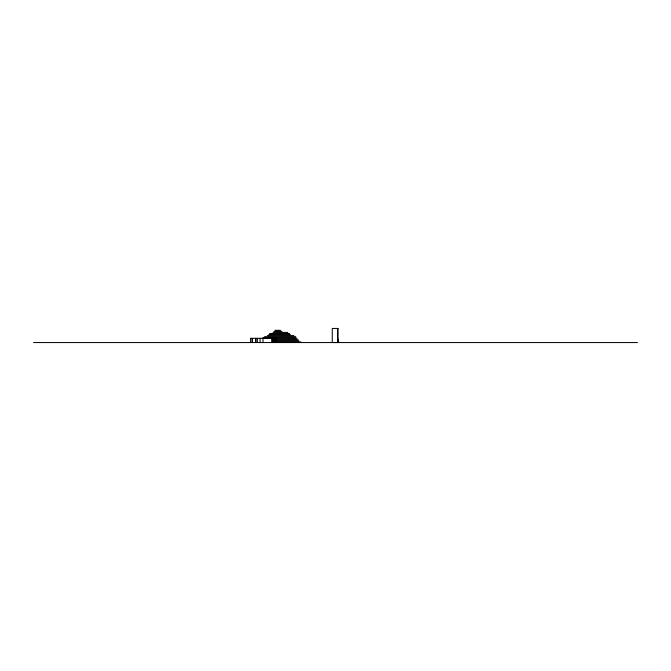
<?xml version="1.0" encoding="UTF-8"?>
<svg xmlns="http://www.w3.org/2000/svg" width="671" height="671" viewBox="0 0 671 671"><rect width="100%" height="100%" fill="white"/><g stroke="black" fill="none" stroke-linecap="round" stroke-linejoin="round"><path stroke-width="1.01" d="M275.026 330.3L280.537 330.3M273.919 331.357L281.946 331.357M273.055 332.413L287.75 332.413M269.574 333.47L289.57 333.47M268.811 334.527L290.333 334.527M267.343 335.584L293.881 335.584M264.567 336.649L295.693 336.649M262.94 337.706L296.196 337.706M250.459 338.327L276.016 338.327L275.924 342.554M275.689 338.763L297.136 338.763M337.807 339.383L338.276 339.383L338.276 342.554M275.236 339.82L298.301 339.82M275.622 340.876L298.889 340.876M275.429 341.933L300.809 341.933M33.55 342.554L637.45 342.554M338.603 342.554L338.452 339.383L338.486 342.554M337.614 328.446L337.614 342.529M275.739 338.327L275.739 342.554M275.487 338.327L275.487 342.554M274.498 338.327L274.498 342.554M273.869 338.327L273.869 342.554M273.667 338.327L273.667 342.554M273.382 338.327L273.382 342.554M272.619 338.327L272.619 342.554M271.68 338.327L271.68 342.554M262.998 338.327L262.998 342.554M260.088 338.327L260.088 342.554M257.379 338.327L257.379 342.554M250.585 338.327L250.585 342.554M337.966 328.446L332.271 328.446L332.271 342.529L337.966 342.529L337.966 328.446M255.768 342.554L255.768 338.327L255.768 342.554M252.279 342.554L252.279 338.327L252.212 342.554"/></g></svg>
